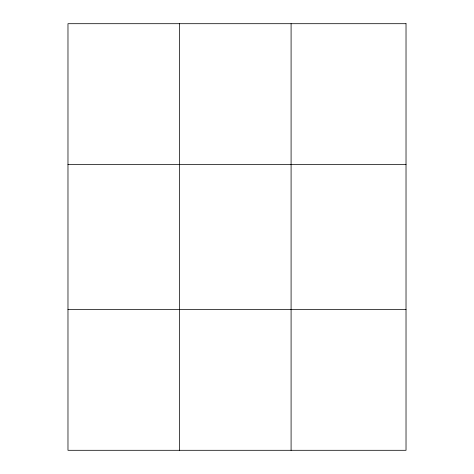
<?xml version="1.0" encoding="UTF-8"?>
<svg xmlns="http://www.w3.org/2000/svg" width="474" height="474" viewBox="0 0 474 474"><rect width="100%" height="100%" fill="white"/><g stroke="black" fill="none" stroke-linecap="round" stroke-linejoin="round"><path stroke-width="0.71" d="M179.533 450.3L179.533 23.7M291.089 450.3L291.089 23.7M67.978 164.478L406.022 164.478M67.978 309.522L406.022 309.522M406.022 23.7L406.022 450.3L67.978 450.3L67.978 23.7L406.022 23.7"/></g></svg>
